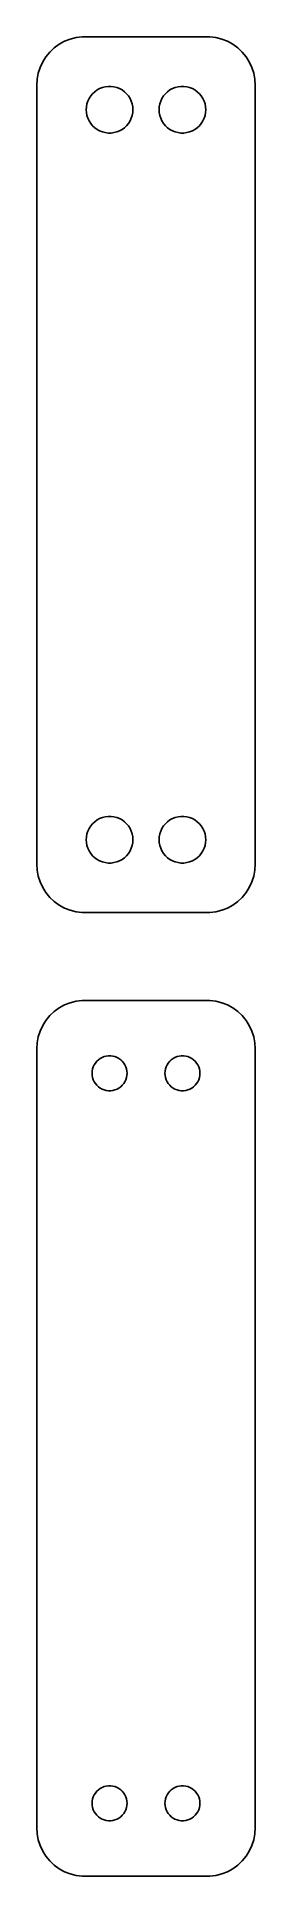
# Model space of a CAD drawing. Header units: metres. Extents: x -11 to 11, y 54 to 243.
import ezdxf

# ---------------------------------------------------------------- set-up
doc = ezdxf.new("R2010")
doc.units = ezdxf.units.M

msp = doc.modelspace()

# ---------------------------------------------------------------- linework, layer by layer
for p, q in [((-8.92912, 242.222), (-9.43712, 241.853)), ((-8.37889, 242.524), (-8.92912, 242.222)), ((-7.79507, 242.755), (-8.37889, 242.524)), ((-7.1869, 242.911), (-7.79507, 242.755)), ((-6.56395, 242.99), (-7.1869, 242.911)), ((6.56395, 242.99), (-6.56395, 242.99)), ((7.1869, 242.911), (6.56395, 242.99)), ((7.79507, 242.755), (7.1869, 242.911)), ((8.37889, 242.524), (7.79507, 242.755)), ((8.92912, 242.222), (8.37889, 242.524)), ((9.43712, 241.853), (8.92912, 242.222)), ((-10.6315, 240.409), (-10.8989, 239.841)), ((-10.2951, 240.939), (-10.6315, 240.409)), ((-9.89484, 241.423), (-10.2951, 240.939)), ((-9.43712, 241.853), (-9.89484, 241.423)), ((9.89484, 241.423), (9.43712, 241.853)), ((10.2951, 240.939), (9.89484, 241.423)), ((10.6315, 240.409), (10.2951, 240.939)), ((10.8989, 239.841), (10.6315, 240.409)), ((-11.2106, 238.627), (-11.25, 238)), ((-11.0929, 239.243), (-11.2106, 238.627)), ((-10.8989, 239.841), (-11.0929, 239.243)), ((11.0929, 239.243), (10.8989, 239.841)), ((11.2106, 238.627), (11.0929, 239.243)), ((11.25, 238), (11.2106, 238.627)), ((-11.25, 238), (-11.25, 158)), ((-6.07458, 236.097), (-5.98146, 236.383)), ((-5.98146, 236.383), (-5.85313, 236.656)), ((-5.85313, 236.656), (-5.69164, 236.911)), ((-5.69164, 236.911), (-5.49951, 237.143)), ((-5.49951, 237.143), (-5.27982, 237.349)), ((-5.27982, 237.349), (-5.03598, 237.526)), ((-5.03598, 237.526), (-4.77187, 237.672)), ((-4.77187, 237.672), (-4.49164, 237.783)), ((-4.49164, 237.783), (-4.19971, 237.857)), ((-4.19971, 237.857), (-3.9007, 237.895)), ((-3.9007, 237.895), (-3.59929, 237.895)), ((-3.59929, 237.895), (-3.30028, 237.857)), ((-3.30028, 237.857), (-3.00835, 237.783)), ((-3.00835, 237.783), (-2.72812, 237.672)), ((-2.72812, 237.672), (-2.464, 237.526)), ((-2.464, 237.526), (-2.22017, 237.349)), ((-2.22017, 237.349), (-2.00047, 237.143)), ((-2.00047, 237.143), (-1.80835, 236.911)), ((-1.80835, 236.911), (-1.64685, 236.656)), ((-1.64685, 236.656), (-1.51852, 236.383)), ((-1.51852, 236.383), (-1.4254, 236.097)), ((1.4254, 236.097), (1.51852, 236.383)), ((1.51852, 236.383), (1.64685, 236.656)), ((1.64685, 236.656), (1.80835, 236.911)), ((1.80835, 236.911), (2.00047, 237.143)), ((2.00047, 237.143), (2.22017, 237.349)), ((2.22017, 237.349), (2.464, 237.526)), ((2.464, 237.526), (2.72812, 237.672)), ((2.72812, 237.672), (3.00835, 237.783)), ((3.00835, 237.783), (3.30028, 237.857)), ((3.30028, 237.857), (3.59929, 237.895)), ((3.59929, 237.895), (3.9007, 237.895)), ((3.9007, 237.895), (4.19971, 237.857)), ((4.19971, 237.857), (4.49164, 237.783)), ((4.49164, 237.783), (4.77187, 237.672)), ((4.77187, 237.672), (5.03598, 237.526)), ((5.03598, 237.526), (5.27982, 237.349)), ((5.27982, 237.349), (5.49951, 237.143)), ((5.49951, 237.143), (5.69164, 236.911)), ((5.69164, 236.911), (5.85313, 236.656)), ((5.85313, 236.656), (5.98146, 236.383)), ((5.98146, 236.383), (6.07458, 236.097)), ((11.25, 158), (11.25, 238)), ((-6.14999, 235.5), (-6.13107, 235.801)), ((-6.13107, 235.199), (-6.14999, 235.5)), ((-6.13107, 235.801), (-6.07458, 236.097)), ((-6.07458, 234.903), (-6.13107, 235.199)), ((-5.98146, 234.617), (-6.07458, 234.903)), ((-5.85313, 234.344), (-5.98146, 234.617)), ((-5.69164, 234.089), (-5.85313, 234.344)), ((-1.64685, 234.344), (-1.80835, 234.089)), ((-1.51852, 234.617), (-1.64685, 234.344)), ((-1.4254, 234.903), (-1.51852, 234.617)), ((-1.4254, 236.097), (-1.36891, 235.801)), ((-1.36891, 235.199), (-1.4254, 234.903)), ((-1.36891, 235.801), (-1.34999, 235.5)), ((-1.34999, 235.5), (-1.36891, 235.199)), ((1.34999, 235.5), (1.36891, 235.801)), ((1.36891, 235.199), (1.34999, 235.5)), ((1.36891, 235.801), (1.4254, 236.097)), ((1.4254, 234.903), (1.36891, 235.199)), ((1.51852, 234.617), (1.4254, 234.903)), ((1.64685, 234.344), (1.51852, 234.617)), ((1.80835, 234.089), (1.64685, 234.344)), ((5.85313, 234.344), (5.69164, 234.089)), ((5.98146, 234.617), (5.85313, 234.344)), ((6.07458, 234.903), (5.98146, 234.617)), ((6.07458, 236.097), (6.13107, 235.801)), ((6.13107, 235.199), (6.07458, 234.903)), ((6.13107, 235.801), (6.14999, 235.5)), ((6.14999, 235.5), (6.13107, 235.199)), ((-5.49951, 233.857), (-5.69164, 234.089)), ((-5.27982, 233.651), (-5.49951, 233.857)), ((-5.03598, 233.474), (-5.27982, 233.651)), ((-4.77187, 233.328), (-5.03598, 233.474)), ((-4.49164, 233.217), (-4.77187, 233.328)), ((-4.19971, 233.143), (-4.49164, 233.217)), ((-3.9007, 233.105), (-4.19971, 233.143)), ((-3.59929, 233.105), (-3.9007, 233.105)), ((-3.30028, 233.143), (-3.59929, 233.105)), ((-3.00835, 233.217), (-3.30028, 233.143)), ((-2.72812, 233.328), (-3.00835, 233.217)), ((-2.464, 233.474), (-2.72812, 233.328)), ((-2.22017, 233.651), (-2.464, 233.474)), ((-2.00047, 233.857), (-2.22017, 233.651)), ((-1.80835, 234.089), (-2.00047, 233.857)), ((2.00047, 233.857), (1.80835, 234.089)), ((2.22017, 233.651), (2.00047, 233.857)), ((2.464, 233.474), (2.22017, 233.651)), ((2.72812, 233.328), (2.464, 233.474)), ((3.00835, 233.217), (2.72812, 233.328)), ((3.30028, 233.143), (3.00835, 233.217)), ((3.59929, 233.105), (3.30028, 233.143)), ((3.9007, 233.105), (3.59929, 233.105)), ((4.19971, 233.143), (3.9007, 233.105)), ((4.49164, 233.217), (4.19971, 233.143)), ((4.77187, 233.328), (4.49164, 233.217)), ((5.03598, 233.474), (4.77187, 233.328)), ((5.27982, 233.651), (5.03598, 233.474)), ((5.49951, 233.857), (5.27982, 233.651)), ((5.69164, 234.089), (5.49951, 233.857)), ((-5.27982, 162.349), (-5.03598, 162.526)), ((-5.03598, 162.526), (-4.77187, 162.672)), ((-4.77187, 162.672), (-4.49164, 162.783)), ((-4.49164, 162.783), (-4.19971, 162.857)), ((-4.19971, 162.857), (-3.9007, 162.895)), ((-3.9007, 162.895), (-3.59929, 162.895)), ((-3.59929, 162.895), (-3.30028, 162.857)), ((-3.30028, 162.857), (-3.00835, 162.783)), ((-3.00835, 162.783), (-2.72812, 162.672)), ((-2.72812, 162.672), (-2.464, 162.526)), ((-2.464, 162.526), (-2.22017, 162.349)), ((2.22017, 162.349), (2.464, 162.526)), ((2.464, 162.526), (2.72812, 162.672)), ((2.72812, 162.672), (3.00835, 162.783)), ((3.00835, 162.783), (3.30028, 162.857)), ((3.30028, 162.857), (3.59929, 162.895)), ((3.59929, 162.895), (3.9007, 162.895)), ((3.9007, 162.895), (4.19971, 162.857)), ((4.19971, 162.857), (4.49164, 162.783)), ((4.49164, 162.783), (4.77187, 162.672)), ((4.77187, 162.672), (5.03598, 162.526)), ((5.03598, 162.526), (5.27982, 162.349)), ((-6.14999, 160.5), (-6.13107, 160.801)), ((-6.13107, 160.801), (-6.07458, 161.097)), ((-6.07458, 161.097), (-5.98146, 161.383)), ((-5.98146, 161.383), (-5.85313, 161.656)), ((-5.85313, 161.656), (-5.69164, 161.911)), ((-5.69164, 161.911), (-5.49951, 162.143)), ((-5.49951, 162.143), (-5.27982, 162.349)), ((-2.22017, 162.349), (-2.00047, 162.143)), ((-2.00047, 162.143), (-1.80835, 161.911)), ((-1.80835, 161.911), (-1.64685, 161.656)), ((-1.64685, 161.656), (-1.51852, 161.383)), ((-1.51852, 161.383), (-1.4254, 161.097)), ((-1.4254, 161.097), (-1.36891, 160.801)), ((-1.36891, 160.801), (-1.34999, 160.5)), ((1.34999, 160.5), (1.36891, 160.801)), ((1.36891, 160.801), (1.4254, 161.097)), ((1.4254, 161.097), (1.51852, 161.383)), ((1.51852, 161.383), (1.64685, 161.656)), ((1.64685, 161.656), (1.80835, 161.911)), ((1.80835, 161.911), (2.00047, 162.143)), ((2.00047, 162.143), (2.22017, 162.349)), ((5.27982, 162.349), (5.49951, 162.143)), ((5.49951, 162.143), (5.69164, 161.911)), ((5.69164, 161.911), (5.85313, 161.656)), ((5.85313, 161.656), (5.98146, 161.383)), ((5.98146, 161.383), (6.07458, 161.097)), ((6.07458, 161.097), (6.13107, 160.801)), ((6.13107, 160.801), (6.14999, 160.5)), ((-6.13107, 160.199), (-6.14999, 160.5)), ((-6.07458, 159.903), (-6.13107, 160.199)), ((-5.98146, 159.617), (-6.07458, 159.903)), ((-5.85313, 159.344), (-5.98146, 159.617)), ((-5.69164, 159.089), (-5.85313, 159.344)), ((-5.49951, 158.857), (-5.69164, 159.089)), ((-5.27982, 158.651), (-5.49951, 158.857)), ((-2.00047, 158.857), (-2.22017, 158.651)), ((-1.80835, 159.089), (-2.00047, 158.857)), ((-1.64685, 159.344), (-1.80835, 159.089)), ((-1.51852, 159.617), (-1.64685, 159.344)), ((-1.4254, 159.903), (-1.51852, 159.617)), ((-1.36891, 160.199), (-1.4254, 159.903)), ((-1.34999, 160.5), (-1.36891, 160.199)), ((1.36891, 160.199), (1.34999, 160.5)), ((1.4254, 159.903), (1.36891, 160.199)), ((1.51852, 159.617), (1.4254, 159.903)), ((1.64685, 159.344), (1.51852, 159.617)), ((1.80835, 159.089), (1.64685, 159.344)), ((2.00047, 158.857), (1.80835, 159.089)), ((2.22017, 158.651), (2.00047, 158.857)), ((5.49951, 158.857), (5.27982, 158.651)), ((5.69164, 159.089), (5.49951, 158.857)), ((5.85313, 159.344), (5.69164, 159.089)), ((5.98146, 159.617), (5.85313, 159.344)), ((6.07458, 159.903), (5.98146, 159.617)), ((6.13107, 160.199), (6.07458, 159.903)), ((6.14999, 160.5), (6.13107, 160.199)), ((-11.25, 158), (-11.2106, 157.373)), ((-11.2106, 157.373), (-11.0929, 156.757)), ((-5.03598, 158.474), (-5.27982, 158.651)), ((-4.77187, 158.328), (-5.03598, 158.474)), ((-4.49164, 158.217), (-4.77187, 158.328)), ((-4.19971, 158.143), (-4.49164, 158.217)), ((-3.9007, 158.105), (-4.19971, 158.143)), ((-3.59929, 158.105), (-3.9007, 158.105)), ((-3.30028, 158.143), (-3.59929, 158.105)), ((-3.00835, 158.217), (-3.30028, 158.143)), ((-2.72812, 158.328), (-3.00835, 158.217)), ((-2.464, 158.474), (-2.72812, 158.328)), ((-2.22017, 158.651), (-2.464, 158.474)), ((2.464, 158.474), (2.22017, 158.651)), ((2.72812, 158.328), (2.464, 158.474)), ((3.00835, 158.217), (2.72812, 158.328)), ((3.30028, 158.143), (3.00835, 158.217)), ((3.59929, 158.105), (3.30028, 158.143)), ((3.9007, 158.105), (3.59929, 158.105)), ((4.19971, 158.143), (3.9007, 158.105)), ((4.49164, 158.217), (4.19971, 158.143)), ((4.77187, 158.328), (4.49164, 158.217)), ((5.03598, 158.474), (4.77187, 158.328)), ((5.27982, 158.651), (5.03598, 158.474)), ((11.0929, 156.757), (11.2106, 157.373)), ((11.2106, 157.373), (11.25, 158)), ((-11.0929, 156.757), (-10.8989, 156.159)), ((-10.8989, 156.159), (-10.6315, 155.591)), ((-10.6315, 155.591), (-10.2951, 155.061)), ((-10.2951, 155.061), (-9.89484, 154.577)), ((9.89484, 154.577), (10.2951, 155.061)), ((10.2951, 155.061), (10.6315, 155.591)), ((10.6315, 155.591), (10.8989, 156.159)), ((10.8989, 156.159), (11.0929, 156.757)), ((-9.89484, 154.577), (-9.43712, 154.147)), ((-9.43712, 154.147), (-8.92912, 153.778)), ((-8.92912, 153.778), (-8.37889, 153.476)), ((-8.37889, 153.476), (-7.79507, 153.245)), ((-7.79507, 153.245), (-7.1869, 153.089)), ((-7.1869, 153.089), (-6.56395, 153.01)), ((6.56395, 153.01), (7.1869, 153.089)), ((7.1869, 153.089), (7.79507, 153.245)), ((7.79507, 153.245), (8.37889, 153.476)), ((8.37889, 153.476), (8.92912, 153.778)), ((8.92912, 153.778), (9.43712, 154.147)), ((9.43712, 154.147), (9.89484, 154.577)), ((-6.56395, 153.01), (6.56395, 153.01)), ((-7.79507, 143.755), (-8.37889, 143.524)), ((-7.1869, 143.911), (-7.79507, 143.755)), ((-6.56395, 143.99), (-7.1869, 143.911)), ((6.56395, 143.99), (-6.56395, 143.99)), ((7.1869, 143.911), (6.56395, 143.99)), ((7.79507, 143.755), (7.1869, 143.911)), ((8.37889, 143.524), (7.79507, 143.755)), ((-10.2951, 141.939), (-10.6315, 141.409)), ((-9.89484, 142.423), (-10.2951, 141.939)), ((-9.43712, 142.853), (-9.89484, 142.423)), ((-8.92912, 143.222), (-9.43712, 142.853)), ((-8.37889, 143.524), (-8.92912, 143.222)), ((8.92912, 143.222), (8.37889, 143.524)), ((9.43712, 142.853), (8.92912, 143.222)), ((9.89484, 142.423), (9.43712, 142.853)), ((10.2951, 141.939), (9.89484, 142.423)), ((10.6315, 141.409), (10.2951, 141.939)), ((-11.0929, 140.243), (-11.2106, 139.627)), ((-10.8989, 140.841), (-11.0929, 140.243)), ((-10.6315, 141.409), (-10.8989, 140.841)), ((10.8989, 140.841), (10.6315, 141.409)), ((11.0929, 140.243), (10.8989, 140.841)), ((11.2106, 139.627), (11.0929, 140.243)), ((-11.2106, 139.627), (-11.25, 139)), ((-11.25, 139), (-11.25, 59)), ((-4.89735, 137.887), (-4.71448, 138.02)), ((-4.71448, 138.02), (-4.51639, 138.129)), ((-4.51639, 138.129), (-4.30623, 138.212)), ((-4.30623, 138.212), (-4.08728, 138.268)), ((-4.08728, 138.268), (-3.86302, 138.296)), ((-3.86302, 138.296), (-3.63696, 138.296)), ((-3.63696, 138.296), (-3.4127, 138.268)), ((-3.4127, 138.268), (-3.19376, 138.212)), ((-3.19376, 138.212), (-2.9836, 138.129)), ((-2.9836, 138.129), (-2.78551, 138.02)), ((-2.78551, 138.02), (-2.60263, 137.887)), ((2.60263, 137.887), (2.78551, 138.02)), ((2.78551, 138.02), (2.9836, 138.129)), ((2.9836, 138.129), (3.19376, 138.212)), ((3.19376, 138.212), (3.4127, 138.268)), ((3.4127, 138.268), (3.63696, 138.296)), ((3.63696, 138.296), (3.86302, 138.296)), ((3.86302, 138.296), (4.08728, 138.268)), ((4.08728, 138.268), (4.30623, 138.212)), ((4.30623, 138.212), (4.51639, 138.129)), ((4.51639, 138.129), (4.71448, 138.02)), ((4.71448, 138.02), (4.89735, 137.887)), ((11.25, 139), (11.2106, 139.627)), ((11.25, 59), (11.25, 139)), ((-5.54999, 136.5), (-5.5358, 136.726)), ((-5.5358, 136.274), (-5.54999, 136.5)), ((-5.5358, 136.726), (-5.49344, 136.948)), ((-5.49344, 136.052), (-5.5358, 136.274)), ((-5.49344, 136.948), (-5.42358, 137.163)), ((-5.42358, 137.163), (-5.32735, 137.367)), ((-5.32735, 137.367), (-5.20622, 137.558)), ((-5.20622, 137.558), (-5.06213, 137.732)), ((-5.06213, 137.732), (-4.89735, 137.887)), ((-2.60263, 137.887), (-2.43785, 137.732)), ((-2.43785, 137.732), (-2.29376, 137.558)), ((-2.29376, 137.558), (-2.17264, 137.367)), ((-2.17264, 137.367), (-2.0764, 137.163)), ((-2.0764, 137.163), (-2.00655, 136.948)), ((-2.00655, 136.948), (-1.96419, 136.726)), ((-1.96419, 136.274), (-2.00655, 136.052)), ((-1.96419, 136.726), (-1.95, 136.5)), ((-1.95, 136.5), (-1.96419, 136.274)), ((1.95, 136.5), (1.96419, 136.726)), ((1.96419, 136.274), (1.95, 136.5)), ((1.96419, 136.726), (2.00655, 136.948)), ((2.00655, 136.052), (1.96419, 136.274)), ((2.00655, 136.948), (2.0764, 137.163)), ((2.0764, 137.163), (2.17264, 137.367)), ((2.17264, 137.367), (2.29376, 137.558)), ((2.29376, 137.558), (2.43785, 137.732)), ((2.43785, 137.732), (2.60263, 137.887)), ((4.89735, 137.887), (5.06213, 137.732)), ((5.06213, 137.732), (5.20622, 137.558)), ((5.20622, 137.558), (5.32735, 137.367)), ((5.32735, 137.367), (5.42358, 137.163)), ((5.42358, 137.163), (5.49344, 136.948)), ((5.49344, 136.948), (5.5358, 136.726)), ((5.5358, 136.274), (5.49344, 136.052)), ((5.5358, 136.726), (5.54999, 136.5)), ((5.54999, 136.5), (5.5358, 136.274)), ((-5.42358, 135.837), (-5.49344, 136.052)), ((-5.32735, 135.633), (-5.42358, 135.837)), ((-5.20622, 135.442), (-5.32735, 135.633)), ((-5.06213, 135.268), (-5.20622, 135.442)), ((-4.89735, 135.113), (-5.06213, 135.268)), ((-4.71448, 134.98), (-4.89735, 135.113)), ((-4.51639, 134.871), (-4.71448, 134.98)), ((-4.30623, 134.788), (-4.51639, 134.871)), ((-4.08728, 134.732), (-4.30623, 134.788)), ((-3.86302, 134.704), (-4.08728, 134.732)), ((-3.63696, 134.704), (-3.86302, 134.704)), ((-3.4127, 134.732), (-3.63696, 134.704)), ((-3.19376, 134.788), (-3.4127, 134.732)), ((-2.9836, 134.871), (-3.19376, 134.788)), ((-2.78551, 134.98), (-2.9836, 134.871)), ((-2.60263, 135.113), (-2.78551, 134.98)), ((-2.43785, 135.268), (-2.60263, 135.113)), ((-2.29376, 135.442), (-2.43785, 135.268)), ((-2.17264, 135.633), (-2.29376, 135.442)), ((-2.0764, 135.837), (-2.17264, 135.633)), ((-2.00655, 136.052), (-2.0764, 135.837)), ((2.0764, 135.837), (2.00655, 136.052)), ((2.17264, 135.633), (2.0764, 135.837)), ((2.29376, 135.442), (2.17264, 135.633)), ((2.43785, 135.268), (2.29376, 135.442)), ((2.60263, 135.113), (2.43785, 135.268)), ((2.78551, 134.98), (2.60263, 135.113)), ((2.9836, 134.871), (2.78551, 134.98)), ((3.19376, 134.788), (2.9836, 134.871)), ((3.4127, 134.732), (3.19376, 134.788)), ((3.63696, 134.704), (3.4127, 134.732)), ((3.86302, 134.704), (3.63696, 134.704)), ((4.08728, 134.732), (3.86302, 134.704)), ((4.30623, 134.788), (4.08728, 134.732)), ((4.51639, 134.871), (4.30623, 134.788)), ((4.71448, 134.98), (4.51639, 134.871)), ((4.89735, 135.113), (4.71448, 134.98)), ((5.06213, 135.268), (4.89735, 135.113)), ((5.20622, 135.442), (5.06213, 135.268)), ((5.32735, 135.633), (5.20622, 135.442)), ((5.42358, 135.837), (5.32735, 135.633)), ((5.49344, 136.052), (5.42358, 135.837)), ((-5.42358, 62.1626), (-5.32735, 62.3672)), ((-5.32735, 62.3672), (-5.20622, 62.558)), ((-5.20622, 62.558), (-5.06213, 62.7322)), ((-5.06213, 62.7322), (-4.89735, 62.8869)), ((-4.89735, 62.8869), (-4.71448, 63.0198)), ((-4.71448, 63.0198), (-4.51639, 63.1287)), ((-4.51639, 63.1287), (-4.30623, 63.2119)), ((-4.30623, 63.2119), (-4.08728, 63.2681)), ((-4.08728, 63.2681), (-3.86302, 63.2964)), ((-3.86302, 63.2964), (-3.63696, 63.2964)), ((-3.63696, 63.2964), (-3.4127, 63.2681)), ((-3.4127, 63.2681), (-3.19376, 63.2119)), ((-3.19376, 63.2119), (-2.9836, 63.1287)), ((-2.9836, 63.1287), (-2.78551, 63.0198)), ((-2.78551, 63.0198), (-2.60263, 62.8869)), ((-2.60263, 62.8869), (-2.43785, 62.7322)), ((-2.43785, 62.7322), (-2.29376, 62.558)), ((-2.29376, 62.558), (-2.17264, 62.3672)), ((-2.17264, 62.3672), (-2.0764, 62.1626)), ((2.0764, 62.1626), (2.17264, 62.3672)), ((2.17264, 62.3672), (2.29376, 62.558)), ((2.29376, 62.558), (2.43785, 62.7322)), ((2.43785, 62.7322), (2.60263, 62.8869)), ((2.60263, 62.8869), (2.78551, 63.0198)), ((2.78551, 63.0198), (2.9836, 63.1287)), ((2.9836, 63.1287), (3.19376, 63.2119)), ((3.19376, 63.2119), (3.4127, 63.2681)), ((3.4127, 63.2681), (3.63696, 63.2964)), ((3.63696, 63.2964), (3.86302, 63.2964)), ((3.86302, 63.2964), (4.08728, 63.2681)), ((4.08728, 63.2681), (4.30623, 63.2119)), ((4.30623, 63.2119), (4.51639, 63.1287)), ((4.51639, 63.1287), (4.71448, 63.0198)), ((4.71448, 63.0198), (4.89735, 62.8869)), ((4.89735, 62.8869), (5.06213, 62.7322)), ((5.06213, 62.7322), (5.20622, 62.558)), ((5.20622, 62.558), (5.32735, 62.3672)), ((5.32735, 62.3672), (5.42358, 62.1626)), ((-5.54999, 61.5), (-5.5358, 61.7256)), ((-5.5358, 61.2744), (-5.54999, 61.5)), ((-5.5358, 61.7256), (-5.49344, 61.9476)), ((-5.49344, 61.0524), (-5.5358, 61.2744)), ((-5.49344, 61.9476), (-5.42358, 62.1626)), ((-5.42358, 60.8374), (-5.49344, 61.0524)), ((-5.32735, 60.6328), (-5.42358, 60.8374)), ((-5.20622, 60.442), (-5.32735, 60.6328)), ((-2.17264, 60.6328), (-2.29376, 60.442)), ((-2.0764, 60.8374), (-2.17264, 60.6328)), ((-2.0764, 62.1626), (-2.00655, 61.9476)), ((-2.00655, 61.0524), (-2.0764, 60.8374)), ((-2.00655, 61.9476), (-1.96419, 61.7256)), ((-1.96419, 61.2744), (-2.00655, 61.0524)), ((-1.96419, 61.7256), (-1.95, 61.5)), ((-1.95, 61.5), (-1.96419, 61.2744)), ((1.95, 61.5), (1.96419, 61.7256)), ((1.96419, 61.2744), (1.95, 61.5)), ((1.96419, 61.7256), (2.00655, 61.9476)), ((2.00655, 61.0524), (1.96419, 61.2744)), ((2.00655, 61.9476), (2.0764, 62.1626)), ((2.0764, 60.8374), (2.00655, 61.0524)), ((2.17264, 60.6328), (2.0764, 60.8374)), ((2.29376, 60.442), (2.17264, 60.6328)), ((5.32735, 60.6328), (5.20622, 60.442)), ((5.42358, 60.8374), (5.32735, 60.6328)), ((5.42358, 62.1626), (5.49344, 61.9476)), ((5.49344, 61.0524), (5.42358, 60.8374)), ((5.49344, 61.9476), (5.5358, 61.7256)), ((5.5358, 61.2744), (5.49344, 61.0524)), ((5.5358, 61.7256), (5.54999, 61.5)), ((5.54999, 61.5), (5.5358, 61.2744)), ((-11.25, 59), (-11.2106, 58.3733)), ((-5.06213, 60.2678), (-5.20622, 60.442)), ((-4.89735, 60.1131), (-5.06213, 60.2678)), ((-4.71448, 59.9802), (-4.89735, 60.1131)), ((-4.51639, 59.8713), (-4.71448, 59.9802)), ((-4.30623, 59.7881), (-4.51639, 59.8713)), ((-4.08728, 59.7319), (-4.30623, 59.7881)), ((-3.86302, 59.7036), (-4.08728, 59.7319)), ((-3.63696, 59.7036), (-3.86302, 59.7036)), ((-3.4127, 59.7319), (-3.63696, 59.7036)), ((-3.19376, 59.7881), (-3.4127, 59.7319)), ((-2.9836, 59.8713), (-3.19376, 59.7881)), ((-2.78551, 59.9802), (-2.9836, 59.8713)), ((-2.60263, 60.1131), (-2.78551, 59.9802)), ((-2.43785, 60.2678), (-2.60263, 60.1131)), ((-2.29376, 60.442), (-2.43785, 60.2678)), ((2.43785, 60.2678), (2.29376, 60.442)), ((2.60263, 60.1131), (2.43785, 60.2678)), ((2.78551, 59.9802), (2.60263, 60.1131)), ((2.9836, 59.8713), (2.78551, 59.9802)), ((3.19376, 59.7881), (2.9836, 59.8713)), ((3.4127, 59.7319), (3.19376, 59.7881)), ((3.63696, 59.7036), (3.4127, 59.7319)), ((3.86302, 59.7036), (3.63696, 59.7036)), ((4.08728, 59.7319), (3.86302, 59.7036)), ((4.30623, 59.7881), (4.08728, 59.7319)), ((4.51639, 59.8713), (4.30623, 59.7881)), ((4.71448, 59.9802), (4.51639, 59.8713)), ((4.89735, 60.1131), (4.71448, 59.9802)), ((5.06213, 60.2678), (4.89735, 60.1131)), ((5.20622, 60.442), (5.06213, 60.2678)), ((11.2106, 58.3733), (11.25, 59)), ((-11.2106, 58.3733), (-11.0929, 57.7566)), ((-11.0929, 57.7566), (-10.8989, 57.1594)), ((-10.8989, 57.1594), (-10.6315, 56.5912)), ((10.6315, 56.5912), (10.8989, 57.1594)), ((10.8989, 57.1594), (11.0929, 57.7566)), ((11.0929, 57.7566), (11.2106, 58.3733)), ((-10.6315, 56.5912), (-10.2951, 56.0611)), ((-10.2951, 56.0611), (-9.89484, 55.5773)), ((-9.89484, 55.5773), (-9.43712, 55.1474)), ((-9.43712, 55.1474), (-8.92912, 54.7784)), ((8.92912, 54.7784), (9.43712, 55.1474)), ((9.43712, 55.1474), (9.89484, 55.5773)), ((9.89484, 55.5773), (10.2951, 56.0611)), ((10.2951, 56.0611), (10.6315, 56.5912)), ((-8.92912, 54.7784), (-8.37889, 54.4759)), ((-8.37889, 54.4759), (-7.79507, 54.2447)), ((-7.79507, 54.2447), (-7.1869, 54.0886)), ((-7.1869, 54.0886), (-6.56395, 54.0099)), ((-6.56395, 54.0099), (6.56395, 54.0099)), ((6.56395, 54.0099), (7.1869, 54.0886)), ((7.1869, 54.0886), (7.79507, 54.2447)), ((7.79507, 54.2447), (8.37889, 54.4759)), ((8.37889, 54.4759), (8.92912, 54.7784))]:
    msp.add_line(p, q)

doc.saveas('drawing.dxf')
